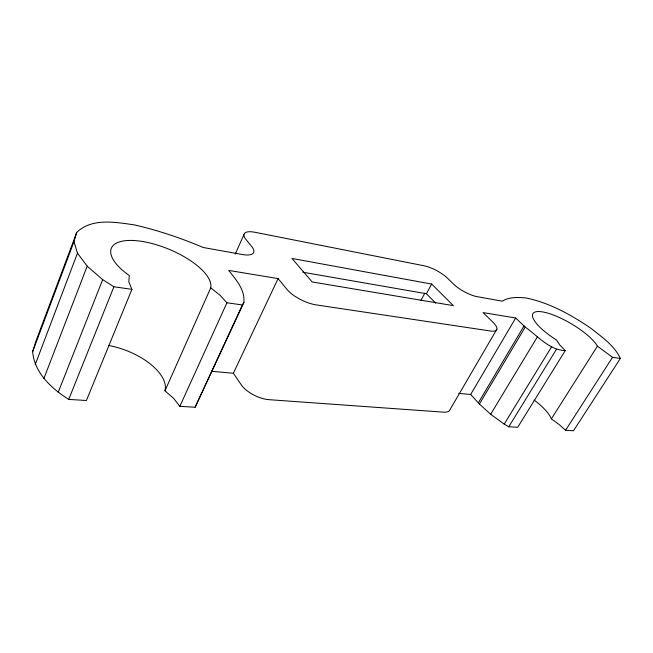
<?xml version="1.0" encoding="UTF-8"?>
<svg xmlns="http://www.w3.org/2000/svg" width="653" height="653" viewBox="0 0 653 653"><rect width="100%" height="100%" fill="white"/><g stroke="black" fill="none" stroke-linecap="round" stroke-linejoin="round"><path stroke-width="0.98" d="M458.724 393.408L470.674 394.477L479.408 404.027L490.656 414.288L504.206 424.115L508.76 426.768L517.674 427.323L565.229 350.637C549.01 349.918 537.648 335.879 525.224 327.063L515.674 317.995L483.008 312.583L492.762 322.011A19.957 6.301 29.4 0 1 490.689 331.038L316.076 304.861A23.075 8.497 26.1 0 1 286.945 289.377L278.088 278.602L228.681 270.407C235.994 279.753 245.177 289.744 243.879 302.535L242.385 304.959L226.934 302.772L220.045 295.238L210.707 287.867A53.546 21.141 22.5 0 0 141.358 241.3A53.546 21.141 22.5 0 0 129.335 275.599L128.796 281.884L131.93 289.336L86.4 400.501L68.736 399.407C51.718 388.641 34.348 372.985 32.65 351.698L73.993 241.634L76.736 232.378C91.967 217.727 115.369 222.2 134.273 224.869A185.517 79.846 22.8 0 1 203.124 247.479L242.304 254.515A22.692 7.999 24.3 0 0 251.723 246.516L246.026 239.578A21.794 7.461 25 0 1 254.996 232.28L424.107 265.787A18.831 5.681 28.2 0 1 447.354 278.088L453.737 284.259A18.57 5.493 28.8 0 0 477.188 296.674L502.369 301.196A128.796 37.27 31.5 0 1 526.449 298.062C550.022 303 571.448 314.983 591.145 328.467C601.952 337.095 614.391 345.535 620.35 358.44L573.489 430.792L565.555 430.294L558.984 424.409L551.361 418.867A36.682 13.231 31.4 0 0 534.089 400.085M32.65 351.698L36.062 340.752L76.736 232.378M35.221 364.594L77.462 253.168L73.993 241.634M43.882 378.511L87.2 266.171L77.462 253.168M58.182 392.355L102.684 279.631L87.2 266.171M68.736 399.407L113.9 286.781L131.93 289.336M243.879 302.535L195.108 407.26L179.853 406.313L173.633 398.363L164.948 390.837L210.707 287.867M235.202 254.139L243.969 234.59M179.853 406.313L226.934 302.772M195.108 407.26L242.385 304.959M496.892 329.194L450.137 409.398A19.223 7.681 29.9 0 1 443.583 412.165L269.118 399.685A22.104 10.236 25.6 0 1 241.259 384.797L233.358 373.255L278.088 278.602M420.948 300.339L424.793 293.246M302.829 272.219L426.409 293.736L431.657 284.063L453.37 305.637L312.207 281.974L291.956 258.441L431.657 284.063M470.674 394.477L515.674 317.995M478.363 402.77L524.073 325.871M479.408 404.027L525.224 327.063M490.656 414.288L537.321 336.956M504.206 424.115L551.654 346.694M508.76 426.768L556.397 349.388M551.361 418.867L597.422 346.172A37.964 10.791 30.5 0 0 542.047 311.832A37.964 10.791 30.5 0 0 556.47 340.001L559.784 344.964L565.229 350.637M565.555 430.294L612.53 357.33L620.35 358.44M211.409 371.296L233.358 373.255M102.684 279.631L113.9 286.781M597.422 346.172L612.53 357.33M426.409 293.736L435.722 303.147M108.814 345.519A51.073 25.214 20.8 0 1 164.948 390.837"/></g></svg>
